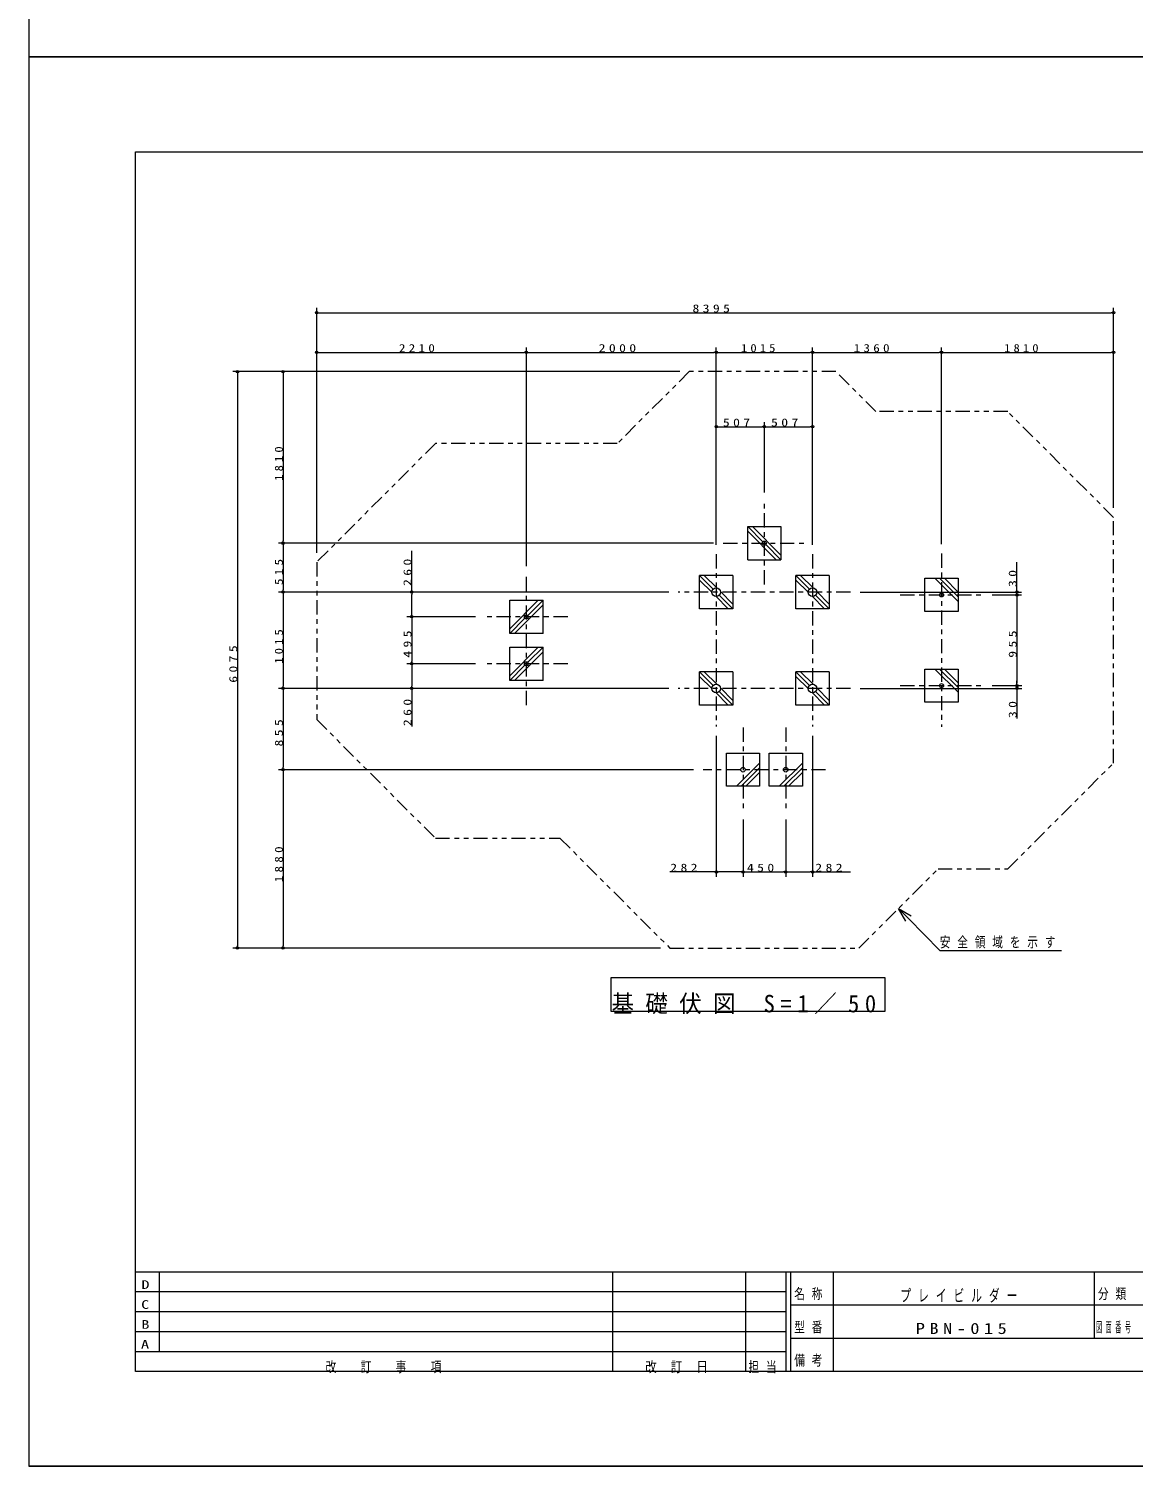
# Model space of a CAD drawing. Units: millimetres on the paper. Extents: x 6 to 426, y -302 to 292.
# Drawn here: x 5.5 to 238.2, y -302 to 0.9 of the extents above; entities that cross this region are included whole.
import ezdxf
from ezdxf.enums import TextEntityAlignment as Align

# ---------------------------------------------------------------- set-up
doc = ezdxf.new("R2010")
doc.units = ezdxf.units.MM
doc.linetypes.add('USER2', pattern=[6, 3, -1, 1, -1])
doc.linetypes.add('USER3', pattern=[8, 3, -1, 1, -1, 1, -1])
for name, color, linetype, lineweight in [('0_2', 7, 'Continuous', 13), ('2D', 7, 'Continuous', 13), ('2D_DIMENSION', 7, 'Continuous', 13), ('2D_OUTLINE', 7, 'USER3', 13), ('FMT', 7, 'Continuous', 13), ('FMT-TXT', 7, 'Continuous', 13), ('FOOTING', 7, 'Continuous', 13), ('FOOTING_C', 7, 'USER2', 13), ('FOOTING_H', 7, 'Continuous', 13), ('TEXT', 7, 'Continuous', 13)]:
    doc.layers.add(name, color=color, linetype=linetype, lineweight=lineweight)
doc.styles.add('ＭＳ ゴシック', font='')
doc.styles.get('ＭＳ ゴシック').set_extended_font_data('MS Gothic')

msp = doc.modelspace()

# ---------------------------------------------------------------- linework, layer by layer
at = {"layer": '0_2'}
for p, q in [((66.172, -58.908), (66.672, -58.908)), ((234.083, -58.908), (233.583, -58.908)), ((66.172, -67.255), (66.672, -67.255)), ((110.361, -67.255), (109.861, -67.255)), ((110.361, -67.255), (110.861, -67.255)), ((150.361, -67.255), (149.861, -67.255)), ((150.361, -67.255), (150.861, -67.255)), ((170.661, -67.255), (170.161, -67.255)), ((170.661, -67.255), (171.161, -67.255)), ((197.836, -67.255), (197.336, -67.255)), ((197.836, -67.255), (198.336, -67.255)), ((234.083, -67.255), (233.583, -67.255)), ((49.484, -71.315), (49.484, -71.815)), ((59.098, -71.315), (59.098, -71.815)), ((150.361, -82.946), (150.861, -82.946)), ((160.511, -82.946), (160.011, -82.946)), ((160.511, -82.946), (161.011, -82.946)), ((170.661, -82.946), (170.161, -82.946)), ((59.098, -107.468), (59.098, -106.968)), ((59.098, -107.468), (59.098, -107.968)), ((59.098, -117.788), (59.098, -117.288)), ((59.098, -117.788), (59.098, -118.288)), ((86.197, -117.788), (86.197, -118.288)), ((213.722, -117.788), (213.722, -117.288)), ((213.722, -118.379), (213.722, -118.879)), ((213.722, -118.379), (213.722, -118.879)), ((86.197, -122.988), (86.197, -122.488)), ((86.197, -122.988), (86.197, -123.488)), ((86.197, -132.888), (86.197, -132.388)), ((86.204, -132.888), (86.204, -133.388)), ((59.098, -138.088), (59.098, -137.588)), ((59.098, -138.088), (59.098, -138.588)), ((86.204, -138.088), (86.204, -137.588)), ((213.722, -137.499), (213.722, -136.999)), ((213.731, -137.499), (213.731, -136.999)), ((213.731, -138.088), (213.731, -138.588)), ((59.098, -155.208), (59.098, -154.708)), ((59.098, -155.208), (59.098, -155.708)), ((150.361, -176.759), (150.861, -176.759)), ((156.011, -176.759), (155.511, -176.759)), ((156.011, -176.759), (156.511, -176.759)), ((165.011, -176.759), (164.511, -176.759)), ((165.011, -176.758), (165.511, -176.758)), ((170.661, -176.758), (170.161, -176.758)), ((49.484, -192.81), (49.484, -192.31)), ((59.098, -192.81), (59.098, -192.31))]:
    msp.add_line(p, q, dxfattribs=at)
for centre in [(66.172, -58.908), (234.083, -58.908), (66.172, -67.255), (110.361, -67.255), (110.361, -67.255), (150.361, -67.255), (150.361, -67.255), (170.661, -67.255), (170.661, -67.255), (197.836, -67.255), (197.836, -67.255), (234.083, -67.255), (49.484, -71.315), (59.098, -71.315), (150.361, -82.946), (160.511, -82.946), (160.511, -82.946), (170.661, -82.946), (59.098, -107.468), (59.098, -107.468), (59.098, -117.788), (59.098, -117.788), (86.197, -117.788), (213.722, -117.788), (213.722, -118.379), (213.722, -118.379), (86.197, -122.988), (86.197, -122.988), (86.197, -132.888), (86.204, -132.888), (59.098, -138.088), (59.098, -138.088), (86.204, -138.088), (213.722, -137.499), (213.731, -137.499), (213.731, -138.088), (59.098, -155.208), (59.098, -155.208), (150.361, -176.759), (156.011, -176.759), (156.011, -176.759), (165.011, -176.758), (165.011, -176.759), (170.661, -176.758), (49.484, -192.81), (59.098, -192.81)]:
    msp.add_circle(centre, 0.25, dxfattribs=at)
at = {"layer": '2D'}
for p, q in [((5.5, 292), (5.5, -5)), ((5.5, -5), (5.5, -302)), ((425.5, -5), (5.5, -5)), ((5.5, -5), (425.5, -5)), ((425.5, -5), (5.5, -5)), ((128.128, -199.095), (128.128, -206.095)), ((185.985, -199.095), (128.128, -199.095)), ((185.985, -206.095), (185.985, -199.095)), ((128.128, -206.095), (185.985, -206.095)), ((425.5, -302), (5.5, -302)), ((5.5, -302), (425.5, -302)), ((425.5, -302), (5.5, -302))]:
    msp.add_line(p, q, dxfattribs=at)
at = {"layer": '2D_DIMENSION'}
for p, q in [((66.172, -109.495), (66.172, -57.908)), ((66.672, -58.908), (233.583, -58.908)), ((234.083, -100.041), (234.083, -57.908)), ((66.172, -109.495), (66.172, -66.255)), ((110.361, -112.288), (110.361, -66.255)), ((110.361, -112.288), (110.361, -66.255)), ((150.361, -107.788), (150.361, -66.255)), ((150.361, -107.788), (150.361, -66.255)), ((170.661, -107.788), (170.661, -66.255)), ((170.661, -107.788), (170.661, -66.255)), ((197.836, -107.679), (197.836, -66.255)), ((197.836, -107.679), (197.836, -66.255)), ((234.083, -100.041), (234.083, -66.255)), ((66.672, -67.255), (109.861, -67.255)), ((110.861, -67.255), (149.861, -67.255)), ((150.861, -67.255), (170.161, -67.255)), ((171.161, -67.255), (197.336, -67.255)), ((198.336, -67.255), (233.583, -67.255)), ((142.665, -71.315), (48.484, -71.315)), ((49.484, -71.815), (49.484, -192.31)), ((142.665, -71.315), (58.098, -71.315)), ((59.098, -71.815), (59.098, -106.968)), ((150.361, -107.788), (150.361, -81.946)), ((150.861, -82.946), (160.011, -82.946)), ((160.511, -96.768), (160.511, -81.946)), ((160.511, -96.768), (160.511, -81.946)), ((161.011, -82.946), (170.161, -82.946)), ((170.661, -107.788), (170.661, -81.946)), ((149.811, -107.468), (58.098, -107.468)), ((149.811, -107.468), (58.098, -107.468)), ((59.098, -107.968), (59.098, -117.288)), ((86.197, -117.788), (86.197, -109.058)), ((213.722, -117.288), (213.722, -111.464)), ((140.361, -117.788), (58.098, -117.788)), ((140.361, -117.788), (58.098, -117.788)), ((140.361, -117.788), (85.197, -117.788)), ((180.661, -117.788), (214.722, -117.788)), ((213.722, -118.379), (213.722, -117.788)), ((59.098, -118.288), (59.098, -137.588)), ((86.197, -122.488), (86.197, -118.288)), ((208.536, -118.379), (214.722, -118.379)), ((208.536, -118.379), (214.722, -118.379)), ((213.722, -118.879), (213.722, -136.999)), ((213.722, -118.879), (213.722, -119.379)), ((99.661, -122.988), (85.197, -122.988)), ((99.661, -122.988), (85.197, -122.988)), ((86.197, -123.488), (86.197, -132.388)), ((99.661, -132.888), (85.197, -132.888)), ((99.661, -132.888), (85.204, -132.888)), ((86.204, -133.388), (86.204, -137.588)), ((140.361, -138.088), (58.098, -138.088)), ((140.361, -138.088), (58.098, -138.088)), ((59.098, -138.588), (59.098, -154.708)), ((140.361, -138.088), (85.204, -138.088)), ((86.204, -138.088), (86.204, -146.102)), ((180.661, -138.088), (214.731, -138.088)), ((208.536, -137.499), (214.731, -137.499)), ((208.536, -137.499), (214.722, -137.499)), ((213.731, -136.999), (213.731, -136.499)), ((213.731, -137.499), (213.731, -138.088)), ((213.731, -138.588), (213.731, -144.411)), ((150.361, -148.088), (150.361, -177.759)), ((170.661, -148.088), (170.661, -177.758)), ((145.601, -155.208), (58.098, -155.208)), ((145.601, -155.208), (58.098, -155.208)), ((59.098, -155.708), (59.098, -192.31)), ((156.011, -165.708), (156.011, -177.759)), ((156.011, -165.708), (156.011, -177.759)), ((165.011, -165.708), (165.011, -177.758)), ((165.011, -165.708), (165.011, -177.759)), ((150.361, -176.759), (140.594, -176.759)), ((155.511, -176.759), (150.861, -176.759)), ((156.511, -176.759), (164.511, -176.759)), ((165.511, -176.758), (170.161, -176.758)), ((170.661, -176.758), (178.675, -176.758)), ((188.768, -184.464), (190.879, -186.596)), ((188.768, -184.464), (191.45, -186.03)), ((190.308, -187.162), (188.768, -184.464)), ((190.879, -186.596), (197.514, -193.295)), ((138.599, -192.81), (48.484, -192.81)), ((138.599, -192.81), (58.098, -192.81)), ((197.514, -193.295), (223.151, -193.295))]:
    msp.add_line(p, q, dxfattribs=at)
at = {"layer": '2D_OUTLINE'}
for p, q in [((144.665, -71.315), (129.504, -86.476)), ((175.594, -71.315), (144.665, -71.315)), ((184.017, -79.738), (175.594, -71.315)), ((211.78, -79.738), (184.017, -79.738)), ((234.083, -102.041), (211.78, -79.738)), ((91.192, -86.476), (66.172, -111.495)), ((129.504, -86.476), (91.192, -86.476)), ((234.083, -153.816), (234.083, -102.041)), ((66.172, -111.495), (66.172, -144.632)), ((66.172, -144.632), (91.192, -169.652)), ((211.78, -176.119), (234.083, -153.816)), ((91.192, -169.652), (117.441, -169.652)), ((117.441, -169.652), (140.599, -192.81)), ((180.423, -192.81), (197.114, -176.119)), ((197.114, -176.119), (211.78, -176.119)), ((140.599, -192.81), (180.423, -192.81))]:
    msp.add_line(p, q, dxfattribs=at)
at = {"layer": 'FMT'}
for p, q in [((28, -25), (403, -25)), ((28, -282), (28, -25)), ((28, -261), (403, -261)), ((33, -261), (33, -277.8)), ((128.5, -261), (128.5, -282)), ((156.5, -261), (156.5, -282)), ((165, -261), (165, -282)), ((166, -261), (166, -282)), ((175, -261), (175, -282)), ((230, -261), (230, -275)), ((28, -265.2), (165, -265.2)), ((28, -269.4), (165, -269.4)), ((166, -268), (306, -268)), ((28, -273.6), (165, -273.6)), ((166, -275), (306, -275)), ((28, -277.8), (165, -277.8)), ((403, -282), (28, -282))]:
    msp.add_line(p, q, dxfattribs=at)
at = {"layer": 'FOOTING'}
for p, q in [((157.011, -103.968), (164.011, -103.968)), ((157.011, -110.968), (157.011, -103.968)), ((164.011, -103.968), (164.011, -110.968)), ((157.011, -110.968), (164.011, -110.968)), ((146.861, -121.288), (146.861, -114.288)), ((153.861, -114.288), (146.861, -114.288)), ((153.861, -114.288), (153.861, -121.288)), ((167.161, -121.288), (167.161, -114.288)), ((174.161, -114.288), (167.161, -114.288)), ((174.161, -114.288), (174.161, -121.288)), ((194.336, -114.879), (201.336, -114.879)), ((194.336, -121.879), (194.336, -114.879)), ((201.336, -114.879), (201.336, -121.879)), ((106.861, -119.488), (113.861, -119.488)), ((106.861, -126.488), (106.861, -119.488)), ((113.861, -126.488), (113.861, -119.488)), ((109.981, -122.608), (110.741, -122.608)), ((109.981, -123.368), (109.981, -122.608)), ((110.741, -123.368), (109.981, -123.368)), ((110.741, -123.368), (110.741, -122.608)), ((153.861, -121.288), (146.861, -121.288)), ((174.161, -121.288), (167.161, -121.288)), ((201.336, -121.879), (194.336, -121.879)), ((113.861, -126.488), (106.861, -126.488)), ((106.861, -129.388), (113.861, -129.388)), ((106.861, -136.388), (106.861, -129.388)), ((113.861, -136.388), (113.861, -129.388)), ((109.981, -132.508), (110.741, -132.508)), ((109.981, -133.268), (109.981, -132.508)), ((110.741, -133.268), (109.981, -133.268)), ((110.741, -133.268), (110.741, -132.508)), ((146.861, -141.588), (146.861, -134.588)), ((153.861, -134.588), (146.861, -134.588)), ((153.861, -134.588), (153.861, -141.588)), ((167.161, -141.588), (167.161, -134.588)), ((174.161, -134.588), (167.161, -134.588)), ((174.161, -134.588), (174.161, -141.588)), ((194.336, -133.999), (201.336, -133.999)), ((194.336, -140.999), (194.336, -133.999)), ((201.336, -133.999), (201.336, -140.999)), ((113.861, -136.388), (106.861, -136.388)), ((153.861, -141.588), (146.861, -141.588)), ((174.161, -141.588), (167.161, -141.588)), ((201.336, -140.999), (194.336, -140.999)), ((152.511, -158.708), (152.511, -151.708)), ((152.511, -151.708), (159.511, -151.708)), ((159.511, -151.708), (159.511, -158.708)), ((161.511, -158.708), (161.511, -151.708)), ((161.511, -151.708), (168.511, -151.708)), ((168.511, -151.708), (168.511, -158.708)), ((159.511, -158.708), (152.511, -158.708)), ((168.511, -158.708), (161.511, -158.708))]:
    msp.add_line(p, q, dxfattribs=at)
for centre, radius in [((160.511, -107.468), 0.422), ((150.361, -117.788), 0.89), ((170.661, -117.788), 0.89), ((197.836, -118.379), 0.422), ((150.361, -138.088), 0.89), ((170.661, -138.088), 0.89), ((197.836, -137.499), 0.422), ((156.011, -155.208), 0.486), ((165.011, -155.208), 0.486)]:
    msp.add_circle(centre, radius, dxfattribs=at)
at = {"layer": 'FOOTING_C'}
for p, q in [((160.511, -116.168), (160.511, -98.768)), ((151.811, -107.468), (169.211, -107.468)), ((150.361, -109.788), (150.361, -146.088)), ((170.661, -109.788), (170.661, -146.088)), ((197.836, -109.679), (197.836, -146.199)), ((110.361, -141.588), (110.361, -114.288)), ((178.661, -117.788), (142.361, -117.788)), ((189.136, -118.379), (206.536, -118.379)), ((119.061, -122.988), (101.661, -122.988)), ((119.061, -132.888), (101.661, -132.888)), ((178.661, -138.088), (142.361, -138.088)), ((189.136, -137.499), (206.536, -137.499)), ((156.011, -146.308), (156.011, -163.708)), ((165.011, -146.308), (165.011, -163.708)), ((173.421, -155.208), (147.601, -155.208))]:
    msp.add_line(p, q, dxfattribs=at)
at = {"layer": 'FOOTING_H'}
for p, q in [((160.213, -107.17), (157.011, -103.968)), ((163.021, -110.968), (157.011, -104.958)), ((164.011, -109.978), (158.001, -103.968)), ((164.011, -110.968), (160.81, -107.767)), ((146.861, -114.288), (149.732, -117.159)), ((147.851, -114.288), (150.467, -116.904)), ((167.161, -114.288), (170.032, -117.159)), ((168.151, -114.288), (170.767, -116.905)), ((201.336, -119.761), (196.454, -114.879)), ((201.336, -118.771), (197.444, -114.879)), ((201.336, -117.781), (198.434, -114.879)), ((146.861, -115.278), (149.477, -117.894)), ((151.245, -117.682), (153.861, -120.298)), ((167.161, -115.278), (169.777, -117.895)), ((171.545, -117.682), (174.161, -120.298)), ((112.871, -119.488), (106.861, -125.498)), ((113.861, -120.478), (107.851, -126.488)), ((113.861, -119.488), (110.741, -122.608)), ((150.255, -118.672), (152.871, -121.288)), ((150.99, -118.417), (153.861, -121.288)), ((170.555, -118.672), (173.171, -121.288)), ((171.29, -118.418), (174.161, -121.288)), ((109.981, -123.368), (106.861, -126.488)), ((112.871, -129.388), (106.861, -135.398)), ((113.861, -129.388), (110.741, -132.508)), ((109.981, -133.268), (106.861, -136.388)), ((113.861, -130.378), (107.851, -136.388)), ((146.861, -134.588), (149.732, -137.458)), ((146.861, -135.578), (149.477, -138.194)), ((147.851, -134.588), (150.467, -137.204)), ((167.161, -134.588), (170.032, -137.459)), ((167.161, -135.578), (169.777, -138.194)), ((168.151, -134.588), (170.767, -137.204)), ((201.336, -138.881), (196.454, -133.999)), ((201.336, -137.891), (197.444, -133.999)), ((201.336, -136.901), (198.434, -133.999)), ((150.255, -138.971), (152.871, -141.588)), ((150.99, -138.717), (153.861, -141.588)), ((151.245, -137.981), (153.861, -140.598)), ((170.555, -138.972), (173.171, -141.588)), ((171.29, -138.717), (174.161, -141.588)), ((171.545, -137.982), (174.161, -140.598)), ((154.629, -158.708), (159.511, -153.826)), ((163.629, -158.708), (168.511, -153.826)), ((155.619, -158.708), (159.511, -154.816)), ((156.609, -158.708), (159.511, -155.806)), ((164.619, -158.708), (168.511, -154.816)), ((165.609, -158.708), (168.511, -155.806))]:
    msp.add_line(p, q, dxfattribs=at)

# ---------------------------------------------------------------- texts
at = {"layer": '2D_DIMENSION', "attachment_point": 7, "style": 'ＭＳ ゴシック'}
for s, insert, char_height in [('\\T1.5;\\W1.25;8395', (145.363, -58.874), 1.686), ('\\T1.5;\\W1.2;2210', (83.502, -67.222), 1.686), ('\\T1.5;\\W1.25;2000', (125.597, -67.222), 1.686), ('\\T1.5;\\W1.15;1015', (155.583, -67.222), 1.686), ('\\T1.5;\\W1.2;1360', (179.32, -67.222), 1.686), ('\\T1.5;\\W1.15;1810', (211.031, -67.222), 1.686), ('\\T1.5;\\W1.25;507', (151.767, -82.913), 1.686), ('\\T1.5;\\W1.25;507', (161.917, -82.913), 1.686), ('\\T1.5;\\W1.25;282', (140.683, -176.725), 1.686), ('\\T1.5;\\W1.25;450', (156.842, -176.725), 1.686), ('\\T1.5;\\W1.25;282', (171.249, -176.725), 1.686), ('\\T1.64;\\W0.75;安全領域を示す', (197.473, -192.88), 2.199)]:
    msp.add_mtext(s, dxfattribs=dict(at, insert=insert, char_height=char_height))
at = {"layer": '2D_DIMENSION', "char_height": 1.686, "attachment_point": 7, "rotation": 90, "style": 'ＭＳ ゴシック'}
for s, insert in [('\\T1.5;\\W1.15;1810', (59.065, -94.32)), ('\\T1.5;\\W1.2;515', (59.065, -116.297)), ('\\T1.5;\\W1.25;260', (86.164, -116.484)), ('\\T1.5;\\W1.25;30', (213.689, -116.7)), ('\\T1.5;\\W1.15;1015', (59.065, -132.866)), ('\\T1.5;\\W1.25;495', (86.164, -131.607)), ('\\T1.5;\\W1.25;955', (213.689, -131.608)), ('\\T1.5;\\W1.25;6075', (49.451, -136.881)), ('\\T1.5;\\W1.25;260', (86.171, -146.014)), ('\\T1.5;\\W1.25;30', (213.698, -144.323)), ('\\T1.5;\\W1.25;855', (59.065, -150.317)), ('\\T1.5;\\W1.2;1880', (59.065, -178.937))]:
    msp.add_mtext(s, dxfattribs=dict(at, insert=insert))
at = {"layer": 'FMT-TXT', "style": 'ＭＳ ゴシック'}
for s, width, p in [('D', 1.35, (29.25, -265.183)), ('C', 1.35, (29.19, -269.383)), ('B', 1.35, (29.25, -273.583)), ('A', 1.4, (29.131, -277.783))]:
    msp.add_text(s, height=1.833, dxfattribs=dict(at, width=width)).set_placement(p, align=Align.BOTTOM_LEFT)
at = {"layer": 'FMT-TXT', "attachment_point": 7, "style": 'ＭＳ ゴシック'}
for s, insert, char_height in [('\\T1.64;\\W0.75;名称', (166.8, -267), 2.199), ('\\T1.64;\\W0.65;プレイビルダー', (189.165, -267.533), 2.566), ('\\T1.64;\\W0.75;分類', (230.8, -267), 2.199), ('\\T1.64;\\W0.75;型番', (166.8, -274), 2.199), ('\\T1.5;\\W1.2;PBN-015', (192.42, -274.167), 2.346), ('\\T1.64;\\W0.4;図面番号', (230.43, -274), 2.199), ('\\T1.64;\\W0.75;備考', (166.8, -281), 2.199), ('\\T1.64;\\W0.75;改\u3000訂\u3000事\u3000項', (68.05, -282.4), 2.199), ('\\T1.5;\\W0.8;改\\~訂\\~日', (135.4, -282.4), 2.199), ('\\T1.64;\\W0.75;担当', (157.15, -282.4), 2.199)]:
    msp.add_mtext(s, dxfattribs=dict(at, insert=insert, char_height=char_height))
at = {"layer": 'TEXT', "insert": (128.295, -206.762), "char_height": 3.666, "attachment_point": 7, "style": 'ＭＳ ゴシック'}
msp.add_mtext('\\T1.5;\\W0.95;基礎伏図\\~S=1／50', dxfattribs=at)

doc.saveas('drawing.dxf')
